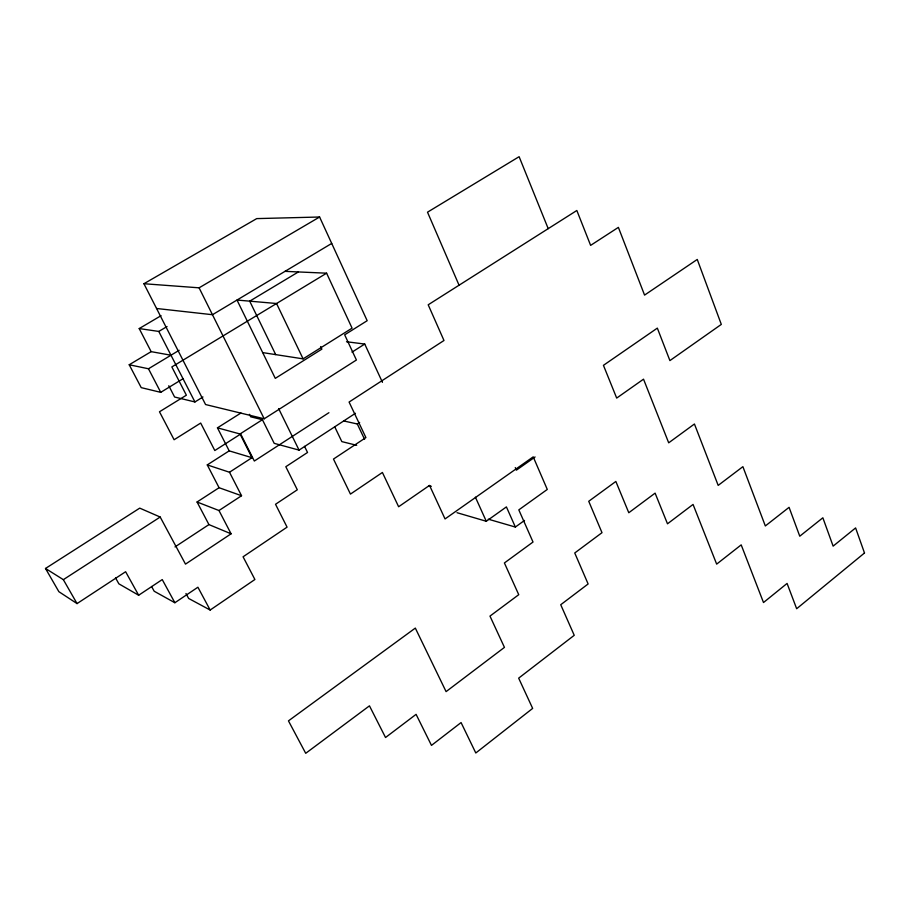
<?xml version="1.0" encoding="UTF-8"?>
<svg xmlns="http://www.w3.org/2000/svg" width="910" height="910" viewBox="0 0 910 910"><rect width="100%" height="100%" fill="white"/><g stroke="black" fill="none" stroke-linecap="round" stroke-linejoin="round"><path stroke-width="1.36" d="M488.26 519.178L515.367 527.049L524.524 520.429M457.002 512.694L486.281 521.271L506.404 506.904L515.367 527.049M535.091 456.968L516.391 470.151L515.276 467.603M185.97 593.525L188.643 598.45L210.164 610.041L254.902 579.499L243.072 556.795L287.071 527.152L275.525 504.276L297.308 489.796L285.82 466.716L307.534 452.475L304.52 446.344M151.583 586.495L154.188 591.238L174.879 602.738L197.902 587.223L210.164 610.041M115.525 577.827L118.869 583.833L138.661 595.242L162.242 579.579L174.879 602.738M218.98 510.533L241.548 495.734L219.071 487.714L197.06 502.001L218.98 510.533L231.094 533.806L185.492 564.12L160.194 517.039L139.731 508.133L45.5 568.466L58.866 591.682L77.043 603.592L125.625 571.73L138.661 595.242M343.696 420.955L357.311 423.98L359.655 422.445M175.004 546.91L208.936 524.592L231.094 533.806M249.442 414.334L250.694 416.814L262.421 419.692L274.194 443.341L299.06 450.12L355.446 413.288M328.92 412.696L254.334 461.029L240.695 434.024L214.805 450.53L200.689 423.059L174.106 439.735L159.477 411.775L186.368 395.202L171.842 366.935L326.599 273.193L352.079 328.146L303.098 358.858L262.694 352.602M45.5 568.466L63.347 579.659L160.194 517.039M229.195 450.86L207.264 464.908L229.491 472.245L251.99 457.696L240.012 433.979L217.456 427.837L229.195 450.86L251.99 457.696M240.012 433.979L262.421 419.692M264.196 418.793L356.413 360.007L344.674 334.823L367.174 320.707L319.592 217.012L256.734 218.605L143.928 283.727L205.569 404.54L264.196 418.793L199.097 287.822L143.928 283.727M351.999 352.136L364.739 344.048L382.45 382.348M217.456 427.837L240.945 413.003M168.782 385.738L174.606 397.022L194.933 401.958L202.964 396.976M170.978 355.23L151.151 351.647L129.22 364.762L141.221 387.637L160.74 392.346L183.024 378.731M129.22 364.762L148.478 368.766L179.156 350.293M298.389 271.942L249.715 301.164L275.696 354.616M331.718 243.436L212.462 314.712L156.554 308.49M151.151 351.647L139.207 328.567L158.784 331.433L167.042 326.531M199.097 287.822L319.592 217.012M139.207 328.567L161.07 315.679M285.012 271.351L326.599 273.193M346.505 341.75L364.739 344.048M356.686 445.297L341.83 441.612L334.687 426.722M428.587 485.61L431.306 486.349M63.347 579.659L77.043 603.592M197.06 502.001L208.936 524.592M148.478 368.766L160.74 392.346M207.264 464.908L219.071 487.714M158.784 331.433L194.933 401.958M229.491 472.245L241.548 495.734M278.619 408.579L299.06 450.12M303.098 358.858L276.549 303.508L236.998 300.05L275.286 378.367L321.867 349.133L320.65 346.573M357.311 423.98L364.591 439.348M475.395 497.178L486.281 521.271M459.061 285.217L427.507 212.189L519.121 156.691L548.207 228.649M864.5 552.996L796.659 608.733L787.082 583.435L763.501 602.534L741.195 544.874L716.659 564.12L693.056 504.436L667.496 523.807L655.109 493.14L628.787 512.74L615.854 481.458L588.736 501.285L601.999 532.68L574.745 552.984L588.122 583.97L560.731 604.729L574.233 635.305L518.666 678.155L532.657 708.401L475.793 752.991L461.074 722.563L431.476 745.392L416.086 714.35L385.533 737.51L369.46 705.841L305.714 753.309L288.459 720.868L415.324 628.093L446.082 691.623L504.447 647.385L489.978 616.104L518.745 594.685L504.402 562.96L533.021 542.03L518.814 509.873L547.285 489.443L533.214 456.854L445.047 518.939L429.543 485.394L398.625 506.745L382.405 472.472L350.452 494.096L333.481 459.061L365.9 437.585L349.087 402.049L443.978 340.499L428.2 304.793L576.838 210.494L590.624 245.381L618.379 227.375L644.564 295.102L697.253 259.452L721.312 324.404L669.908 360.599L657.338 328.123L603.444 365.331L616.684 398.079L643.529 379.174L668.691 442.817L694.432 424.003L718.183 485.394L742.89 466.671L765.333 525.957L789.072 507.336L799.765 536.206L822.856 517.79L833.128 546.136L855.605 527.925L864.5 552.996"/></g></svg>
